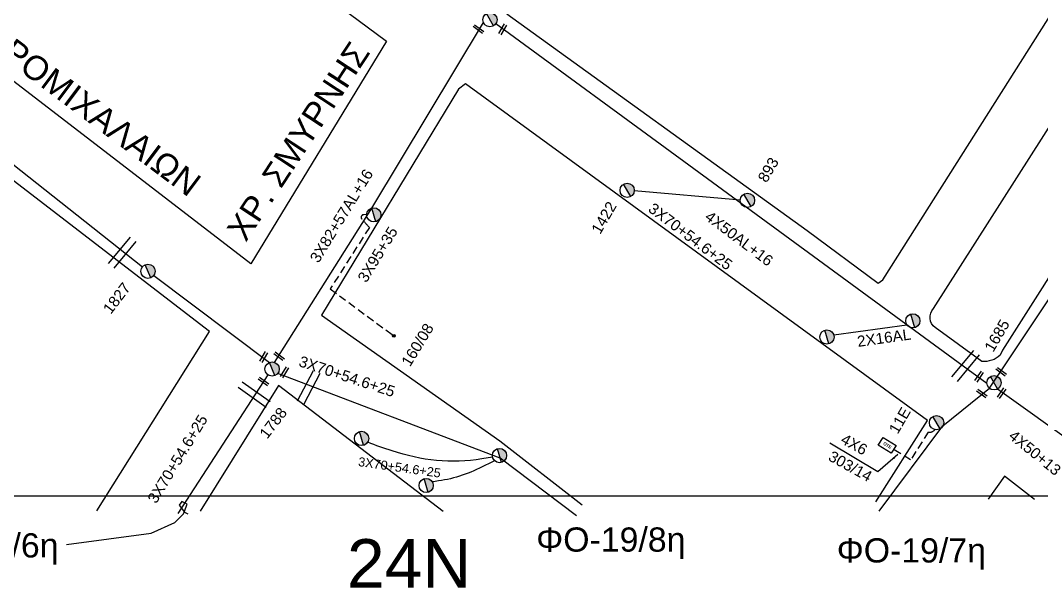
# Model space of a CAD drawing. Header units: millimetres. Extents: x 918 to 3138, y 719 to 1759.
# Drawn here: x 2292 to 2460.6, y 728.4 to 822.1 of the extents above; entities that cross this region are included whole.
import ezdxf

# ---------------------------------------------------------------- set-up
doc = ezdxf.new("R2010")
doc.units = ezdxf.units.MM
doc.header["$LTSCALE"] = 0.5
doc.linetypes.add('DASHED', pattern=[19.05, 12.7, -6.35])
for name, color, linetype in [('Pillar OTE', 7, 'Continuous'), ('Άγνωστα', 7, 'Continuous'), ('Γυμνά εναέρια ΧΤ (1Φ)   2x16AL', 7, 'Continuous'), ('Γυμνά εναέρια ΧΤ και ΦΟΠ (3Φ)   4x50+16AL', 7, 'Continuous'), ('Επιγραφές - Σχήματα', 7, 'Continuous'), ('Μηχανική τομή', 7, 'Continuous'), ('Στύλος ΦΜ', 7, 'Continuous'), ('Στύλος ΦΜ @ 1', 7, 'Continuous'), ('Συνδέσεις', 7, 'Continuous'), ('Συνεστραμμένα ΧΤ   3x70+54.6+25 AL', 7, 'SYN_LINE'), ('Τομή', 7, 'Continuous'), ('Υπόβαθρο ΔΕΗ', 7, 'Continuous'), ('Υπόγεια καλώδια Παροχών ΧΤ   4x6', 7, 'DASHED')]:
    doc.layers.add(name, color=color, linetype=linetype)
doc.styles.add('arial', font='ARIAL.TTF')
doc.styles.get("Standard").update_dxf_attribs({"font": 'ARIAL.TTF'})
doc.linetypes.add('SYN_LINE', pattern='A,0.5,-0.0001,["/\\/\\/\\/",Standard,S=0.1,R=0,X=0,Y=-0.05],-0.25', length=0.7501)
doc.dimstyles.new('ISO-25', dxfattribs={"dimtxt": 2.5, "dimasz": 2.5, "dimexe": 1.25, "dimexo": 0.625, "dimtad": 1, "dimtxsty": 'Standard', "dimcen": 2.5, "dimadec": 0, "dimazin": 0, "dimtfac": 1, "dimtmove": 0, "dimatfit": 3, "dimfxl": 1, "dimarcsym": 0})

# ---------------------------------------------------------------- blocks, each defined once
blk = doc.blocks.new('ΜΗΧΑΝΙΚΗ ΤΟΜΗ')
at = {"layer": 'Μηχανική τομή', "ltscale": 40}
for p, q in [((-1.89, 0.78), (1.89, 0.78)), ((1.89, 0), (-1.89, 0))]:
    blk.add_line(p, q, dxfattribs=at)
blk = doc.blocks.new('ΤΟΜΗ')
at = {"layer": 'Τομή', "ltscale": 40}
for p, q in [((-5.68, 0), (5.68, 0)), ((5.68, -2.33), (-5.68, -2.33))]:
    blk.add_line(p, q, dxfattribs=at)
blk = doc.blocks.new('ΥΠΑΡΧΩΝ ΤΣΙΜΕΝΤΕΝΙΟΣ ΣΤΥΛΟΣ')
at = {"layer": 'Στύλος ΦΜ'}
blk.add_hatch(color=7, dxfattribs=at).paths.add_polyline_path([(-1.29, -2.28, 0.574793), (2.62, 0, 0.268822), (1.3, 2.27)])
at = {"layer": 'Στύλος ΦΜ', "color": 7}
blk.add_line((-1.29, -2.28), (1.3, 2.27), dxfattribs=at)
blk.add_circle((0, 0), 2.62, dxfattribs=at)
at = {"layer": 'Στύλος ΦΜ', "flags": 4}
for tag, p in [('ΑΡΙΘΜΟΣ', (-4.68, 8.05)), ('ΤΥΠΟΣ', (-4.91, 3.03))]:
    blk.add_attdef(tag, p, '', height=4, dxfattribs=at)
blk = doc.blocks.new('_ΣΥΝΔΕΣΗ')
at = {"layer": 'Συνδέσεις', "linetype": 'SYN_LINE', "ltscale": 40}
blk.add_hatch(color=256, dxfattribs=at).paths.add_polyline_path([(0.5, -0.01, 1), (-0.5, -0.01, 1)])
at = {"layer": 'Συνδέσεις'}
blk.add_circle((0, -0.01), 0.5, dxfattribs=at)
blk = doc.blocks.new('PILLAR ΟΤΕ')
at = {"layer": 'Pillar OTE', "ltscale": 40}
blk.add_lwpolyline([(-3.31, 2.02), (3.39, 2.02), (3.39, -1.99), (-3.31, -1.99)], close=True, dxfattribs=at)
at = {"layer": 'Pillar OTE', "insert": (-1.81, 0.71), "char_height": 1.3575, "width": 109.961, "attachment_point": 1}
blk.add_mtext('{\\fArial|b1|i0|c161|p34;OTE}', dxfattribs=at)

msp = doc.modelspace()

# ---------------------------------------------------------------- linework, layer by layer
at = {"layer": 'Άγνωστα', "color": 151, "ltscale": 20}
msp.add_lwpolyline([(2333.92, 765.6), (2350, 791.1), (2368.43, 821.73)], dxfattribs=at)
at = {"layer": 'Άγνωστα', "color": 30, "ltscale": 40}
msp.add_lwpolyline([(2451.58, 762.09), (2402.35, 798.19), (2370.46, 821.51)], dxfattribs=at)
at = {"layer": 'Άγνωστα', "color": 151, "linetype": 'DASHED', "ltscale": 0.2}
msp.add_lwpolyline([(2349.15, 790), (2349.15, 790), (2348.67, 789.99, 0.641623), (2348.36, 789.26, -0.001843), (2349.6, 787.88), (2343.13, 777.74), (2353.62, 769.99)], format="xyb", dxfattribs=at)
at = {"layer": 'Άγνωστα', "color": 151, "linetype": 'SYN_LINE', "ltscale": 20}
msp.add_lwpolyline([(2313.98, 779.94), (2333.09, 765.57)], dxfattribs=at)
at = {"layer": 'Άγνωστα', "color": 1, "linetype": 'SYN_LINE', "ltscale": 20}
msp.add_lwpolyline([(2332.83, 763.55), (2317.97, 740.63)], dxfattribs=at)
at = {"layer": 'Άγνωστα', "color": 27, "linetype": 'SYN_LINE', "ltscale": 20}
msp.add_lwpolyline([(2383.8, 740.26), (2371.22, 749.76), (2334.48, 763.77)], dxfattribs=at)
at = {"layer": 'Άγνωστα', "color": 2, "ltscale": 40}
msp.add_lwpolyline([(2453.35, 761.21), (2479.58, 742.43)], dxfattribs=at)
at = {"layer": 'Άγνωστα', "color": 27, "linetype": 'SYN_LINE', "ltscale": 20}
msp.add_lwpolyline([(2369.95, 749.92), (2368.19, 749.64, -0.125276), (2353.37, 751.01, -0.041947), (2349.33, 752.44, -1.150639)], format="xyb", dxfattribs=at)
at = {"layer": 'Άγνωστα', "color": 27, "ltscale": 40}
msp.add_lwpolyline([(2370.27, 749.36), (2367.77, 748.12, -0.090719), (2359.98, 745.88, 20.048021)], format="xyb", dxfattribs=at)
at = {"layer": 'Γυμνά εναέρια ΧΤ (1Φ)   2x16AL', "color": 30, "ltscale": 40}
msp.add_lwpolyline([(2438.38, 771.77), (2426.29, 770.12)], dxfattribs=at)
at = {"layer": 'Γυμνά εναέρια ΧΤ και ΦΟΠ (3Φ)   4x50+16AL', "color": 2, "linetype": 'Continuous', "ltscale": 0.2}
msp.add_lwpolyline([(2433.79, 741.03), (2444.31, 755.1), (2451.98, 761.34), (2454.91, 765.67), (2484.99, 810.74), (2502.62, 852.61)], dxfattribs=at)
at = {"layer": 'Επιγραφές - Σχήματα'}
msp.add_lwpolyline([(936.87, 1745.25), (2965.33, 1745.25), (2965.33, 743.52), (936.87, 743.52)], close=True, dxfattribs=at)
at = {"layer": 'Επιγραφές - Σχήματα', "ltscale": 0.2}
msp.add_lwpolyline([(2299.57, 735.52), (2313.57, 737.39), (2317.47, 739.12), (2318.91, 740.57), (2319.49, 742.15), (2318.63, 742.59), (2318.19, 742.01), (2319.06, 740.86), (2319.64, 740.57)], dxfattribs=at)
at = {"layer": 'Συνεστραμμένα ΧΤ   3x70+54.6+25 AL', "color": 62, "ltscale": 20}
msp.add_lwpolyline([(2261.22, 820.57), (2282.46, 804.82), (2312.12, 781.39)], dxfattribs=at)
at = {"layer": 'Συνεστραμμένα ΧΤ   3x70+54.6+25 AL', "color": 30, "ltscale": 15}
msp.add_lwpolyline([(2410.86, 792.39), (2393.34, 793.92)], dxfattribs=at)
at = {"layer": 'Υπόβαθρο ΔΕΗ'}
for points in [[(2433.61, 778.7), (2434.4, 779.24), (2463.79, 825.72), (2462.7, 826.82), (2403.23, 873.58), (2402.14, 873), (2372.31, 823.18), (2421.87, 787.39), (2433.61, 778.7)], [(2330, 781.85), (2267.93, 829.66), (2290.19, 864.84), (2352.45, 818.68), (2330, 781.85)], [(2304.57, 741.1), (2323.19, 770.69), (2260.66, 818.78), (2235.31, 779.55), (2235.47, 778.95), (2276.75, 747.95), (2286.95, 740.61)], [(2433.21, 742.58), (2441.75, 756.01), (2365.48, 811.6), (2364.33, 810.75), (2341.68, 773.39), (2371.17, 752.64), (2384.74, 742.09)], [(2361.77, 740.94), (2334.58, 761.77), (2321.68, 741.02)], [(2433.55, 747.54), (2425.63, 752.24)], [(2459.43, 742.96), (2454.46, 746.81), (2451.78, 743)]]:
    msp.add_lwpolyline(points, dxfattribs=at)
msp.add_lwpolyline([(2442.77, 774.49), (2467.87, 813.85), (2471.92, 819.59), (2481.35, 812.14, -0.328911), (2481.69, 810.89), (2454.16, 767.62), (2453.76, 766.81, -0.227386), (2450.74, 765.77), (2443.04, 771.35, -0.456019), (2442.77, 774.49, 0.036665)], format="xyb", dxfattribs=at)
at = {"layer": 'Υπόγεια καλώδια Παροχών ΧΤ   4x6', "color": 2, "linetype": 'DASHED', "ltscale": 0.2}
msp.add_lwpolyline([(2443.02, 754.49, -0.246091), (2441.88, 754.07), (2438.96, 749.48), (2436.18, 751.24)], format="xyb", dxfattribs=at)

# ---------------------------------------------------------------- block references
at = {"layer": 'Pillar OTE', "xscale": 0.3750000000000001, "yscale": 0.3750000000000001, "zscale": 0.3750000000000001, "rotation": 327.5670267742871}
msp.add_blockref('PILLAR ΟΤΕ', (2435.09, 751.9), dxfattribs=at)
at = {"layer": 'Μηχανική τομή'}
for p, xscale, yscale, zscale, rotation in [((2367.51, 820.51), 0.4999999999999995, 0.4999999999999995, 0.4999999999999995, 323.5804355050505), ((2371.78, 820.51), 0.4999999999999994, 0.4999999999999994, 0.4999999999999994, 58.8348111286886), ((2332.31, 766.39), 0.4999999999999994, 0.4999999999999994, 0.4999999999999994, 58.8348111286886), ((2334.57, 766.45), 0.4999999999999995, 0.4999999999999995, 0.4999999999999995, 323.5804355050505), ((2335.76, 763.87), 0.4999999999999994, 0.4999999999999994, 0.4999999999999994, 58.8348111286886), ((2450.44, 763.13), 0.4999999999999994, 0.4999999999999994, 0.4999999999999994, 55.12179364433318), ((2453.83, 763.9), 0.4999999999999994, 0.4999999999999994, 0.4999999999999994, 323.4536695641671), ((2331.99, 762.29), 0.4999999999999995, 0.4999999999999995, 0.4999999999999995, 323.5804355050505), ((2450.62, 760.3), 0.4999999999999994, 0.4999999999999994, 0.4999999999999994, 323.4536695641671), ((2454.16, 760.41), 0.4999999999999994, 0.4999999999999994, 0.4999999999999994, 55.12179364433318)]:
    msp.add_blockref('ΜΗΧΑΝΙΚΗ ΤΟΜΗ', p, dxfattribs=dict(at, xscale=xscale, yscale=yscale, zscale=zscale, rotation=rotation))
at = {"layer": 'Στύλος ΦΜ @ 1', "ltscale": 40}
ref = msp.add_blockref('ΥΠΑΡΧΩΝ ΤΣΙΜΕΝΤΕΝΙΟΣ ΣΤΥΛΟΣ', (2369.51, 822.2), dxfattribs=dict(at, xscale=0.4499999999998182, yscale=0.4499999999998182, zscale=0.4499999999998182, rotation=59.86363930638384))
ref.add_attrib('ΤΥΠΟΣ', '697', (2377.07, 823.17), dxfattribs={"layer": 'Στύλος ΦΜ', "height": 1.8, "rotation": 59.8636, "flags": 4})
ref = msp.add_blockref('ΥΠΑΡΧΩΝ ΤΣΙΜΕΝΤΕΝΙΟΣ ΣΤΥΛΟΣ', (2412.03, 792.36), dxfattribs=dict(at, xscale=0.4499999999998182, yscale=0.4499999999998182, zscale=0.4499999999998182, rotation=59.86363930638384))
ref.add_attrib('ΤΥΠΟΣ', '893', (2415.19, 795.15), dxfattribs={"layer": 'Στύλος ΦΜ', "height": 1.8, "rotation": 59.8636, "flags": 4})
ref = msp.add_blockref('ΥΠΑΡΧΩΝ ΤΣΙΜΕΝΤΕΝΙΟΣ ΣΤΥΛΟΣ', (2392.17, 794.02), dxfattribs=dict(at, xscale=0.4499999999998182, yscale=0.4499999999998182, zscale=0.4499999999998182, rotation=59.86363930638384))
ref.add_attrib('ΤΥΠΟΣ', '1422', (2387.71, 786.64), dxfattribs={"layer": 'Στύλος ΦΜ', "height": 1.8, "rotation": 59.8636, "flags": 4})
at = {"layer": 'Στύλος ΦΜ @ 1', "ltscale": 40, "xscale": 0.4499999999998182, "yscale": 0.4499999999998182, "zscale": 0.4499999999998182, "rotation": 46.14286593804238}
for p in [(2350.33, 789.97), (2439.34, 772.46), (2425.16, 769.79), (2348.31, 753.03), (2371.09, 750.21), (2358.98, 745.26)]:
    msp.add_blockref('ΥΠΑΡΧΩΝ ΤΣΙΜΕΝΤΕΝΙΟΣ ΣΤΥΛΟΣ', p, dxfattribs=at)
at = {"layer": 'Στύλος ΦΜ @ 1', "ltscale": 40}
ref = msp.add_blockref('ΥΠΑΡΧΩΝ ΤΣΙΜΕΝΤΕΝΙΟΣ ΣΤΥΛΟΣ', (2313.04, 780.65), dxfattribs=dict(at, xscale=0.4499999999998183, yscale=0.4499999999998183, zscale=0.4499999999998183, rotation=52.63929407640403))
ref.add_attrib('ΤΥΠΟΣ', '1827', (2306.9, 773.44), dxfattribs={"layer": 'Στύλος ΦΜ', "height": 1.8, "rotation": 52.6393, "flags": 4})
ref = msp.add_blockref('ΥΠΑΡΧΩΝ ΤΣΙΜΕΝΤΕΝΙΟΣ ΣΤΥΛΟΣ', (2452.75, 762.23), dxfattribs=dict(at, xscale=0.4499999999998182, yscale=0.4499999999998182, zscale=0.4499999999998182, rotation=59.86363930638384))
ref.add_attrib('ΤΥΠΟΣ', '1685', (2452.61, 767.16), dxfattribs={"layer": 'Στύλος ΦΜ', "height": 1.8, "rotation": 59.8636, "flags": 4})
ref = msp.add_blockref('ΥΠΑΡΧΩΝ ΤΣΙΜΕΝΤΕΝΙΟΣ ΣΤΥΛΟΣ', (2333.54, 764.49), dxfattribs=dict(at, xscale=0.4499999999998183, yscale=0.4499999999998183, zscale=0.4499999999998183, rotation=52.63929407640403))
ref.add_attrib('ΤΥΠΟΣ', '1788', (2332.73, 752.83), dxfattribs={"layer": 'Στύλος ΦΜ', "height": 1.8, "rotation": 52.6393, "flags": 4})
ref = msp.add_blockref('ΥΠΑΡΧΩΝ ΤΣΙΜΕΝΤΕΝΙΟΣ ΣΤΥΛΟΣ', (2443.26, 755.64), dxfattribs=dict(at, xscale=0.4499999999998182, yscale=0.4499999999998182, zscale=0.4499999999998182, rotation=59.86363930638384))
ref.add_attrib('ΤΥΠΟΣ', '11Ε', (2436.84, 753.63), dxfattribs={"layer": 'Στύλος ΦΜ', "height": 1.8, "rotation": 59.8636, "flags": 4})
at = {"layer": 'Συνδέσεις', "xscale": 0.4500000000002728, "yscale": 0.4500000000002728, "zscale": 0.4500000000002728}
msp.add_blockref('_ΣΥΝΔΕΣΗ', (2353.62, 769.99), dxfattribs=at)
at = {"layer": 'Τομή'}
for p, xscale, yscale, zscale, rotation in [((2308.32, 784.1), 0.4999999999999998, 0.4999999999999998, 0.4999999999999998, 50.48748241285512), ((2447.6, 765.39), 0.4999999999999998, 0.4999999999999998, 0.4999999999999998, 50.48748241285512), ((2339.06, 761.75), 0.4999999999999997, 0.4999999999999997, 0.4999999999999997, 62.63831524275317), ((2330.23, 759.8), 0.4999999999999998, 0.4999999999999998, 0.4999999999999998, 144.8826150023538)]:
    msp.add_blockref('ΤΟΜΗ', p, dxfattribs=dict(at, xscale=xscale, yscale=yscale, zscale=zscale, rotation=rotation))

# ---------------------------------------------------------------- texts
at = {"ltscale": 40, "insert": (2345.91, 736.4), "char_height": 4, "width": 17.8089, "attachment_point": 1, "style": 'arial'}
msp.add_mtext('{\\H2x;24Ν}', dxfattribs=at)
at = {"layer": 'Άγνωστα', "ltscale": 40, "width": 17.1868, "attachment_point": 1, "style": 'arial'}
for s, insert, char_height, rotation in [('3X82+57AL+16', (2339.66, 782.82), 1.8, 58.5753), ('3X70+54.6+25', (2396.58, 792.09), 1.8, 322.9992), ('4X50AL+16', (2405.93, 790.76), 1.8, 322.9992), ('3X95+35', (2347.55, 779.57), 1.8, 58.5753), ('160/08', (2354.77, 765.7), 1.8, 58.5753), ('3X70+54.6+25', (2338.36, 766.73), 1.8, 341.717), ('3X70+54.6+25', (2312.85, 743.09), 1.8, 58.5753), ('4X50+13', (2456.15, 754.57), 1.8, 320.7965), ('4Χ6', (2428.14, 753.93), 1.8, 331.0484), ('303/14', (2426.1, 751.09), 1.8, 331.0484), ('3X70+54.6+25', (2347.88, 749.97), 1.5, 351.8913)]:
    msp.add_mtext(s, dxfattribs=dict(at, insert=insert, char_height=char_height, rotation=rotation))
at = {"layer": 'Γυμνά εναέρια ΧΤ (1Φ)   2x16AL', "ltscale": 40, "insert": (2430.04, 769.93), "char_height": 1.8, "width": 17.1868, "attachment_point": 1, "rotation": 7.9667, "style": 'arial'}
msp.add_mtext('2X16AL', dxfattribs=at)
at = {"layer": 'Επιγραφές - Σχήματα', "char_height": 4, "attachment_point": 1}
for s, insert, width, rotation in [('ΜΑΥΡΟΜΙΧΑΛΑΙΩΝ', (2281.31, 826.63), 15.1545, 323.1319), ('ΧΡ. ΣΜΥΡΝΗΣ', (2325.84, 787.53), 44.4624, 56.7131)]:
    msp.add_mtext(s, dxfattribs=dict(at, insert=insert, width=width, rotation=rotation))
at = {"layer": 'Επιγραφές - Σχήματα', "char_height": 4, "width": 15.1545, "attachment_point": 1}
for s, insert in [('ΦΟ-19/6η', (2273.62, 737.37)), ('ΦΟ-19/8η', (2377.15, 738.33)), ('ΦΟ-19/7η', (2426.78, 736.54))]:
    msp.add_mtext(s, dxfattribs=dict(at, insert=insert))

# ---------------------------------------------------------------- leaders
at = {"layer": 'Επιγραφές - Σχήματα', "ltscale": 40}
msp.add_leader([(2436.88, 750.37), (2433.55, 747.54)], dimstyle='ISO-25', override={"dimasz": 1, "dimtad": 0}, dxfattribs=at)

doc.saveas('drawing.dxf')
